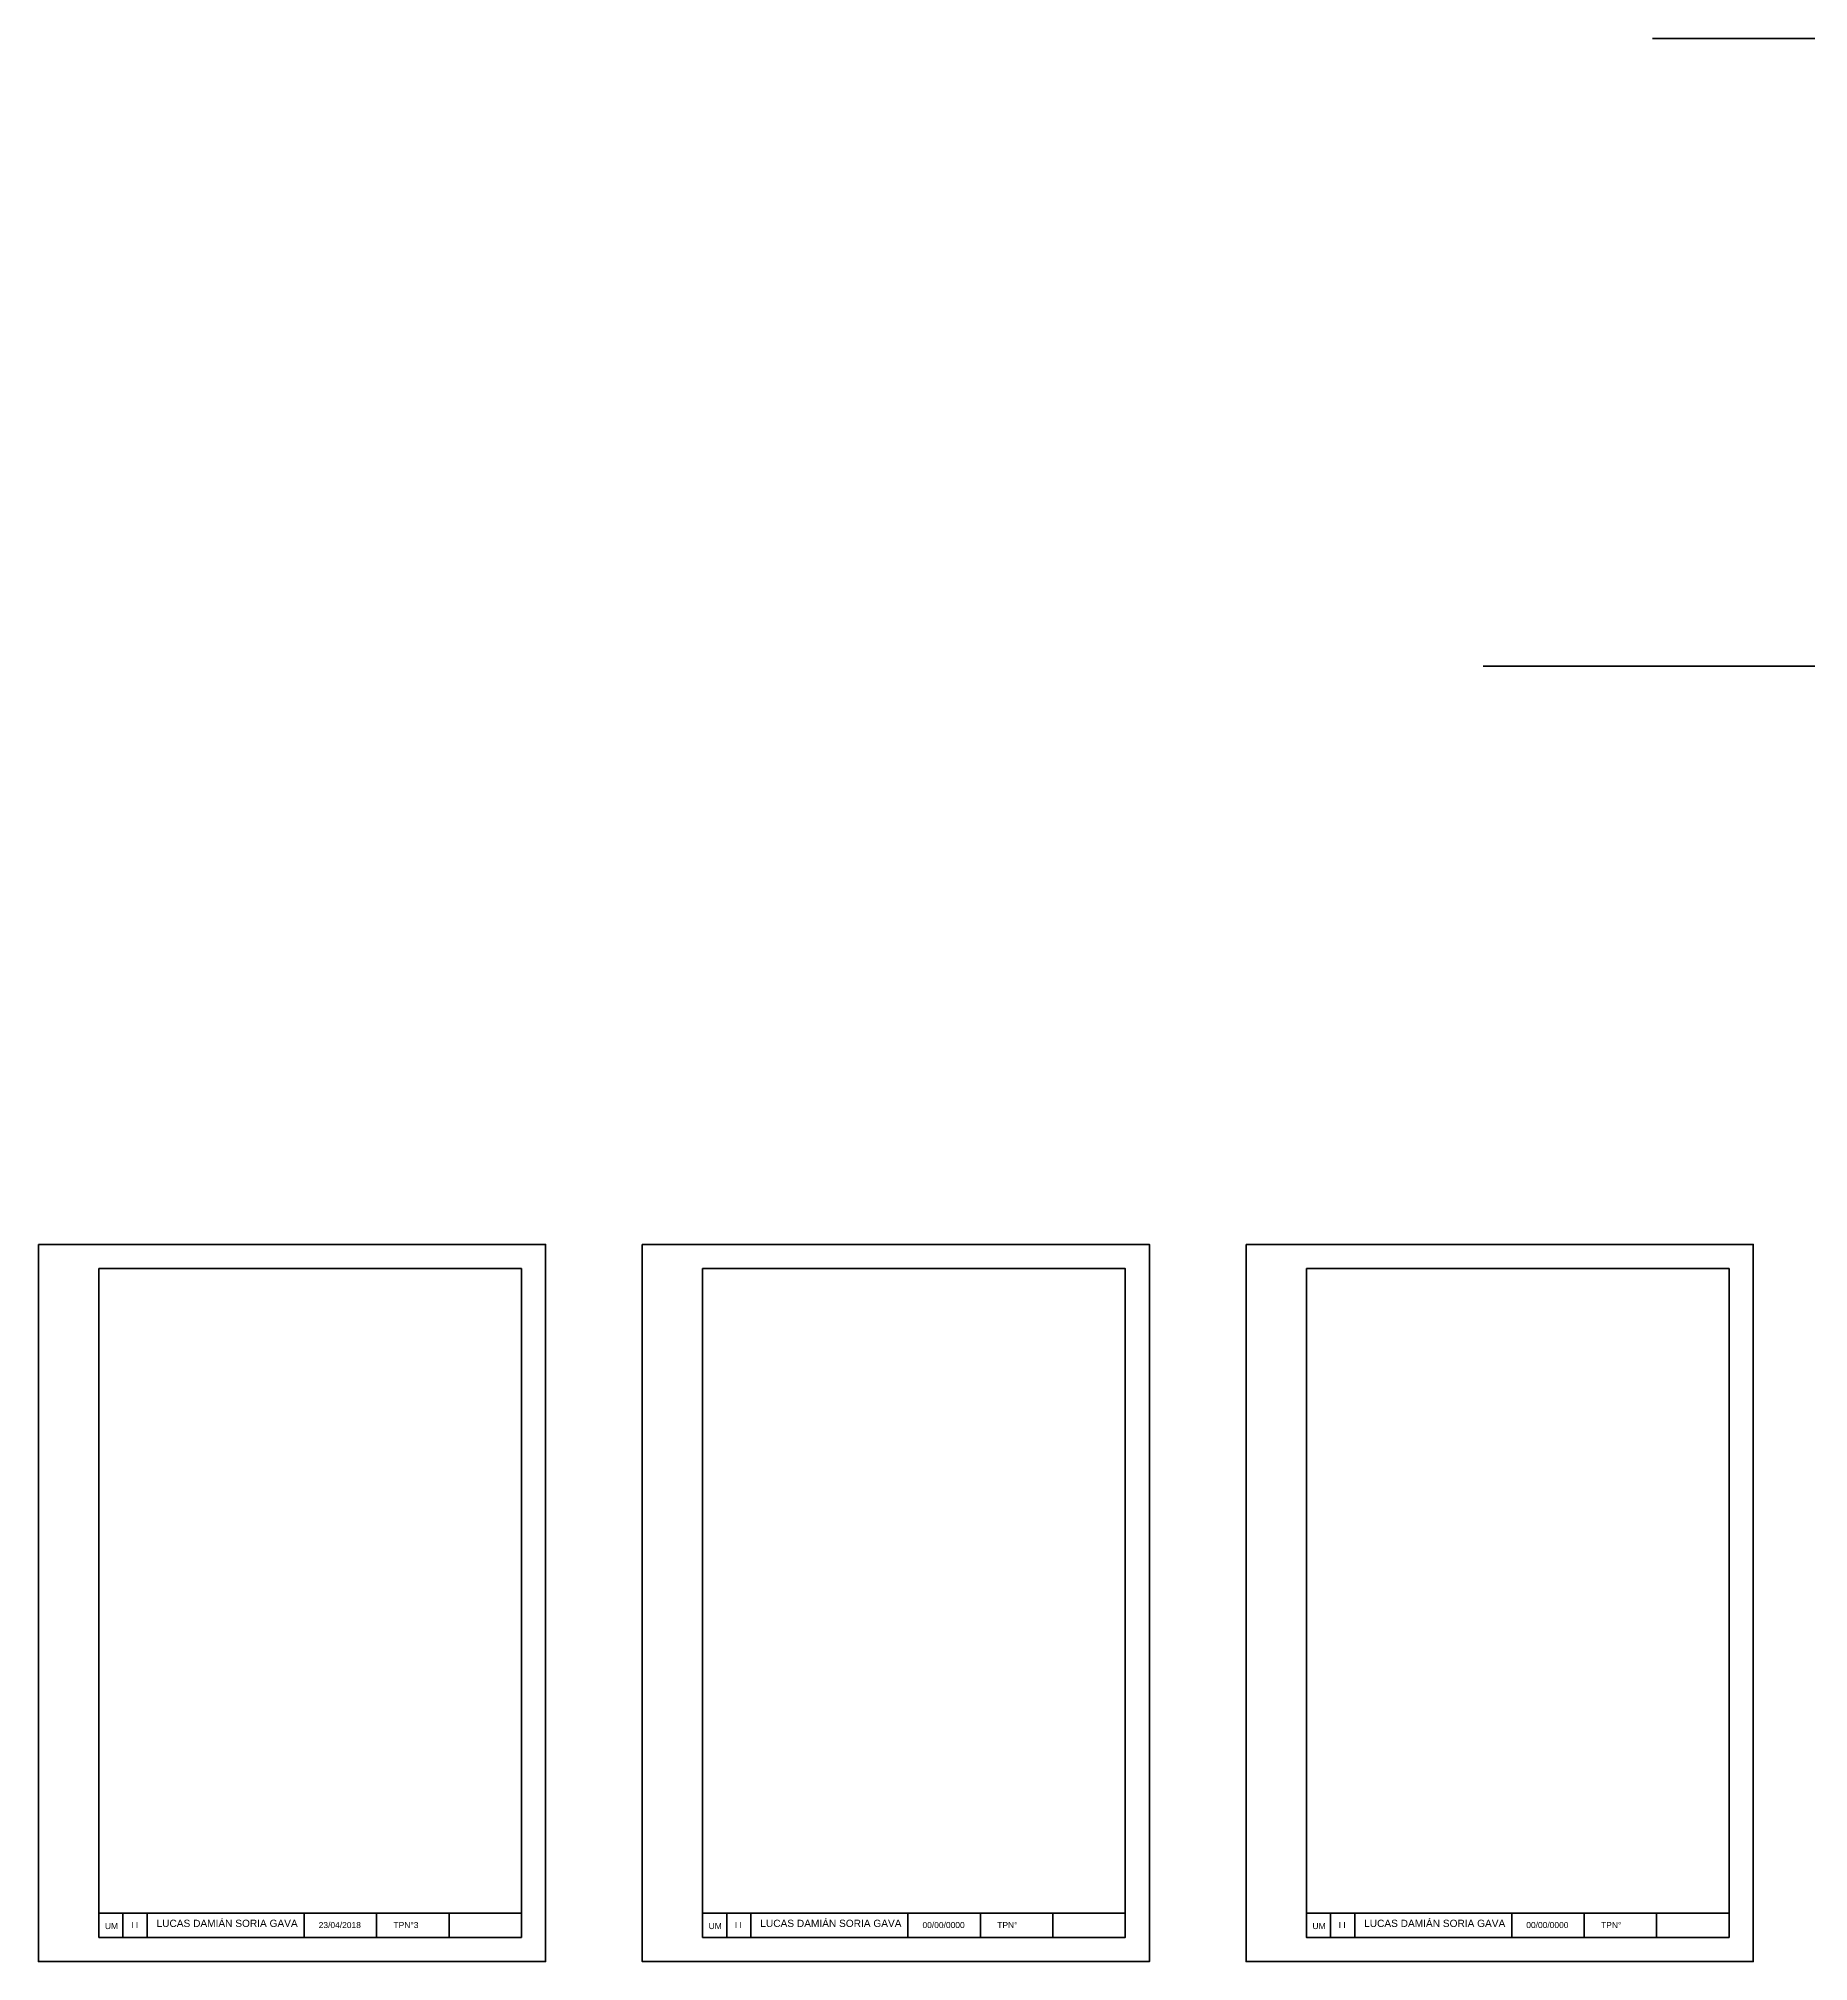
# Model space of a CAD drawing. Header units: millimetres. Extents: x 387 to 3597, y 224 to 1108.
# Drawn here: x 1887 to 2620, y 224 to 1020 of the extents above; entities that cross this region are included whole.
import ezdxf

# ---------------------------------------------------------------- set-up
doc = ezdxf.new("R2010")
doc.units = ezdxf.units.MM
doc.layers.get('0').update_dxf_attribs({"lineweight": 100})
doc.layers.add('Hoja', color=2, linetype='Continuous', lineweight=50)
doc.styles.get("Standard").update_dxf_attribs({"font": 'arial.ttf'})

msp = doc.modelspace()

# ---------------------------------------------------------------- linework, layer by layer
at = {"ltscale": 0.4}
msp.add_lwpolyline([(3040.843, 760.217), (2485.079, 760.217)], dxfattribs=at)
at = {"layer": 'Hoja', "ltscale": 0.4}
for p, q in [((3040.843, 1020.217), (2555.287, 1020.217)), ((1931.95, 243.759), (1931.95, 233.759)), ((1996.95, 243.759), (1996.95, 233.759)), ((2181.95, 243.759), (2181.95, 233.759)), ((2246.95, 243.759), (2246.95, 233.759)), ((2431.95, 243.759), (2431.95, 233.759)), ((2496.95, 243.759), (2496.95, 233.759))]:
    msp.add_line(p, q, dxfattribs=at)
at = {"layer": 'Hoja'}
for p, q in [((1911.95, 243.759), (2086.95, 243.759)), ((1921.95, 243.759), (1921.95, 233.759)), ((2026.95, 243.759), (2026.95, 233.759)), ((2056.95, 243.759), (2056.95, 233.759)), ((2161.95, 243.759), (2336.95, 243.759)), ((2171.95, 243.759), (2171.95, 233.759)), ((2276.95, 243.759), (2276.95, 233.759)), ((2306.95, 243.759), (2306.95, 233.759)), ((2411.95, 243.759), (2586.95, 243.759)), ((2421.95, 243.759), (2421.95, 233.759)), ((2526.95, 243.759), (2526.95, 233.759)), ((2556.95, 243.759), (2556.95, 233.759))]:
    msp.add_line(p, q, dxfattribs=at)
for points in [[(1886.95, 520.759), (2096.95, 520.759), (2096.95, 223.759), (1886.95, 223.759)], [(2136.95, 520.759), (2346.95, 520.759), (2346.95, 223.759), (2136.95, 223.759)], [(2386.95, 520.759), (2596.95, 520.759), (2596.95, 223.759), (2386.95, 223.759)], [(1911.95, 510.759), (2086.95, 510.759), (2086.95, 233.759), (1911.95, 233.759)], [(2161.95, 510.759), (2336.95, 510.759), (2336.95, 233.759), (2161.95, 233.759)], [(2411.95, 510.759), (2586.95, 510.759), (2586.95, 233.759), (2411.95, 233.759)]]:
    msp.add_lwpolyline(points, close=True, dxfattribs=at)

# ---------------------------------------------------------------- texts
at = {"layer": 'Hoja', "ltscale": 0.4, "char_height": 2.5, "attachment_point": 1}
for s, width, insert in [('UM', 10, (1914.45, 239.694)), ('I I', 10, (1925.289, 240.102)), ('23/04/2018', 30, (2002.977, 240.118)), ('TPN°3 ', 30, (2033.958, 240.118)), ('UM', 10, (2164.45, 239.694)), ('I I', 10, (2175.289, 240.102)), ('00/00/0000', 30, (2252.977, 240.118)), ('TPN° ', 30, (2283.958, 240.118)), ('UM', 10, (2414.45, 239.694)), ('I I', 10, (2425.289, 240.102)), ('00/00/0000', 30, (2502.977, 240.118)), ('TPN° ', 30, (2533.958, 240.118))]:
    msp.add_mtext_dynamic_manual_height_columns(s, width=width, gutter_width=12.5, heights=[0], dxfattribs=dict(at, insert=insert))
at = {"layer": 'Hoja', "char_height": 3, "attachment_point": 1}
for insert in [(1935.839, 241.078), (2185.839, 241.078), (2435.839, 241.078)]:
    msp.add_mtext_dynamic_manual_height_columns('LUCAS DAMIÁN SORIA GAVA', width=105, gutter_width=12.5, heights=[0], dxfattribs=dict(at, insert=insert))

doc.saveas('drawing.dxf')
